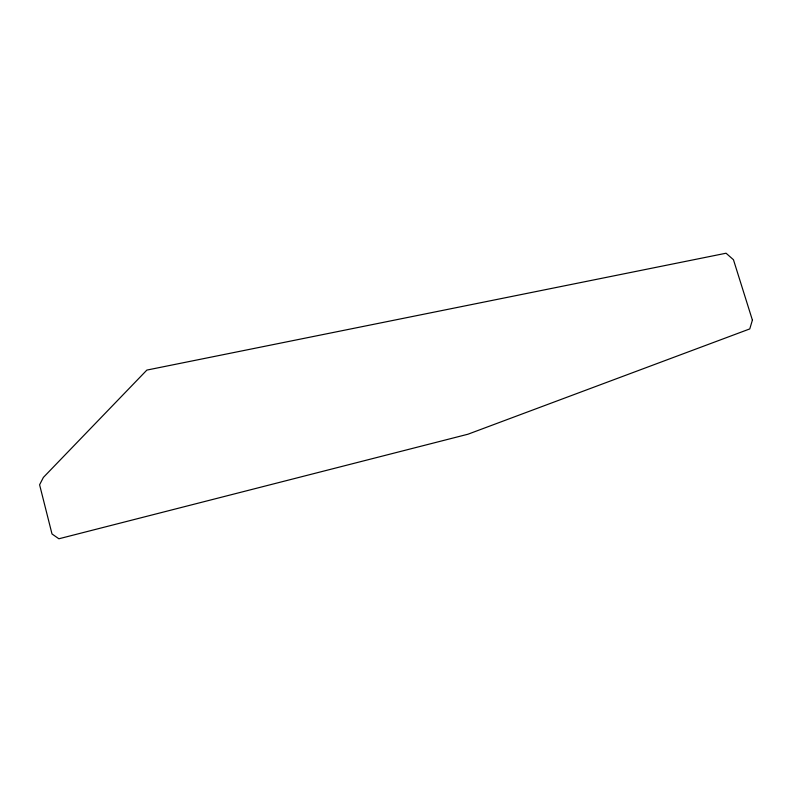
<?xml version="1.0" encoding="UTF-8"?>
<svg xmlns="http://www.w3.org/2000/svg" width="792" height="792" viewBox="0 0 792 792"><rect width="100%" height="100%" fill="white"/><g stroke="black" fill="none" stroke-linecap="round" stroke-linejoin="round"><path stroke-width="1.19" d="M752.4 320.117L749.767 328.918L467.943 434.224L58.885 538.778L52.005 533.966L39.6 484.783L43.382 477.418L146.867 370.082L726.056 253.222L733.451 259.717L752.4 320.117"/></g></svg>
